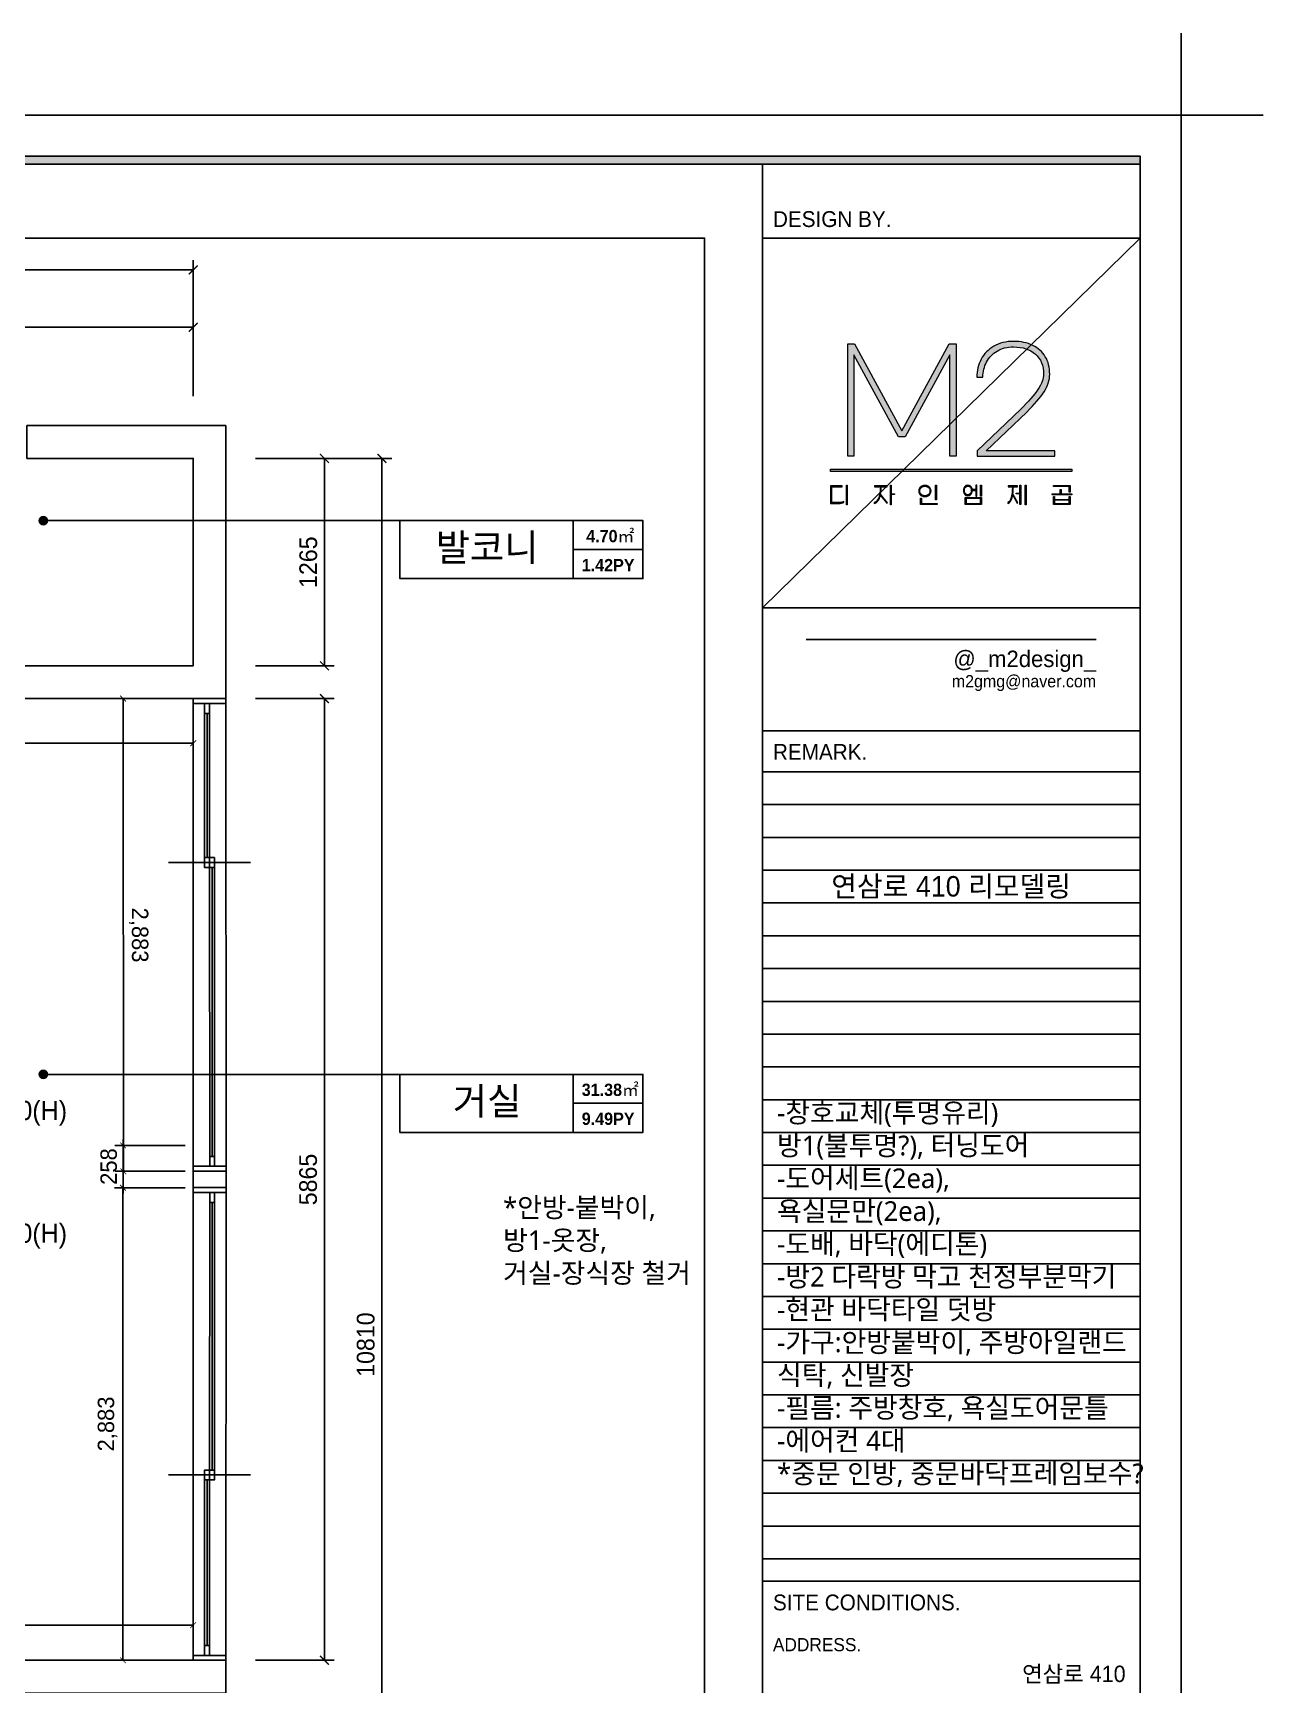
# Model space of a CAD drawing. Header units: millimetres. Extents: x 194631 to 262977, y 38570 to 93030.
# Drawn here: x 209132 to 216631, y 82955 to 93030 of the extents above; entities that cross this region are included whole.
import ezdxf
from ezdxf.enums import TextEntityAlignment as Align

# ---------------------------------------------------------------- set-up
doc = ezdxf.new("R2010")
doc.units = ezdxf.units.MM
doc.header["$LTSCALE"] = 20
doc.header["$PDMODE"] = 3
doc.layers.get('DEFPOINTS').update_dxf_attribs({"color": 248})
for name, color, linetype in [('0 @ 1', 7, 'Continuous'), ('0-ELC TEXT', 7, 'Continuous'), ('03-TEXT', 3, 'Continuous'), ('07-DIM', 5, 'Continuous'), ('_U+B808_U+C774_U+C5B4 2', 7, 'Continuous'), ('C-WALL1', 2, 'Continuous'), ('E-TEXT', 3, 'Continuous'), ('FORM(YOURNAME)-1', 1, 'Continuous'), ('FORM(YOURNAME)-11', 1, 'Continuous'), ('FORM(YOURNAME)-11 @ 1', 1, 'Continuous'), ('도면층4', 4, 'Continuous'), ('도면층5', 5, 'Continuous'), ('면적', 6, 'Continuous')]:
    doc.layers.add(name, color=color, linetype=linetype)
doc.styles.add('HY울릉도L', font='NanumBarunGothic.ttf')
doc.styles.add('YOURNAME', font='HY울릉도M.TTF')
doc.styles.add('넥슨고딕', font='NEXONLv1GothicBold.ttf')
doc.styles.add('마감재', font='stylu.ttf')
doc.styles.add('코레일둥고', font='Korail_Round_Gothic_Medium.ttf')
doc.dimstyles.new('YOURNAME-60', dxfattribs={"dimscale": 60, "dimtxt": 1.8, "dimasz": 0.9, "dimexe": 1, "dimexo": 3, "dimgap": 0.7, "dimtad": 1, "dimdec": 0, "dimzin": 0, "dimdsep": 46, "dimtxsty": 'YOURNAME', "dimblk": 'ARCHTICK', "dimcen": 0, "dimclrd": 1, "dimclre": 1, "dimclrt": 7, "dimadec": 0, "dimazin": 0, "dimtfac": 1, "dimtdec": 0, "dimtix": 1, "dimtmove": 2, "dimatfit": 3, "dimldrblk": 'ARCHTICK', "dimfxl": 0, "dimtolj": 1, "dimtzin": 0, "dimarcsym": 0})
doc.dimstyles.new('벽치수 Copy of DIM-50', dxfattribs={"dimscale": 50, "dimtxt": 2, "dimasz": 0.7, "dimexe": 1, "dimexo": 1, "dimgap": 0.7, "dimtad": 1, "dimdec": 0, "dimzin": 1, "dimdsep": 46, "dimlunit": 6, "dimtxsty": '마감재', "dimblk": 'ARCHTICK', "dimcen": -0.09, "dimclrd": 256, "dimclre": 256, "dimclrt": 3, "dimadec": 0, "dimazin": 0, "dimtfac": 1, "dimtdec": 0, "dimtix": 1, "dimtmove": 2, "dimatfit": 0, "dimldrblk": 'ARCHTICK', "dimfxl": 0, "dimtolj": 1, "dimtzin": 0, "dimarcsym": 0})

# ---------------------------------------------------------------- blocks, each defined once
blk = doc.blocks.new('_ArchTick')
at = {"color": 0, "linetype": 'ByBlock', "const_width": 0.15}
blk.add_lwpolyline([(-0.5, -0.5), (0.5, 0.5)], dxfattribs=at)
blk = doc.blocks.new('*D83')
at = {"layer": '07-DIM', "lineweight": -2}
for p, q in [((210060, 85988), (209630, 85988)), ((209680, 83106), (209680, 85988)), ((210060, 83106), (209630, 83106))]:
    blk.add_line(p, q, dxfattribs=at)
at = {"layer": 'DEFPOINTS', "color": 0}
for p in [(209680, 85988), (210110, 85988), (210110, 83106)]:
    blk.add_point(p, dxfattribs=at)
at = {"layer": '07-DIM', "lineweight": -2, "xscale": 35, "yscale": 35, "zscale": 35}
for p, rotation in [((209680, 85988), 90), ((209680, 83106), 270)]:
    blk.add_blockref('_ArchTick', p, dxfattribs=dict(at, rotation=rotation))
at = {"layer": '07-DIM', "color": 3, "insert": (209586, 84547), "char_height": 100, "attachment_point": 5, "rotation": 90, "style": '마감재'}
blk.add_mtext('\\A1;2,883', dxfattribs=at)
blk = doc.blocks.new('*D91')
at = {"layer": '07-DIM', "lineweight": -2}
for p, q in [((207457, 83156), (207457, 83370)), ((210109, 83121), (210109, 83370)), ((207457, 83320), (210109, 83320))]:
    blk.add_line(p, q, dxfattribs=at)
at = {"layer": 'DEFPOINTS', "color": 0}
for p in [(210109, 83320), (207457, 83106), (210109, 83071)]:
    blk.add_point(p, dxfattribs=at)
at = {"layer": '07-DIM', "lineweight": -2, "xscale": 35, "yscale": 35, "zscale": 35, "rotation": 180}
blk.add_blockref('_ArchTick', (207457, 83320), dxfattribs=at)
at = {"layer": '07-DIM', "lineweight": -2, "xscale": 35, "yscale": 35, "zscale": 35}
blk.add_blockref('_ArchTick', (210109, 83320), dxfattribs=at)
at = {"layer": '07-DIM', "color": 3, "insert": (208783, 83414), "char_height": 100, "attachment_point": 5, "style": '마감재'}
blk.add_mtext('\\A1;2,652', dxfattribs=at)
blk = doc.blocks.new('*D93')
at = {"layer": '07-DIM', "lineweight": -2}
for p, q in [((210060, 86246), (209631, 86246)), ((209681, 86246), (209681, 86281)), ((209681, 85988), (209681, 86246)), ((210060, 85988), (209631, 85988)), ((209681, 85988), (209681, 85953))]:
    blk.add_line(p, q, dxfattribs=at)
at = {"layer": 'DEFPOINTS', "color": 0}
for p in [(209681, 86246), (210110, 86246), (210110, 85988)]:
    blk.add_point(p, dxfattribs=at)
at = {"layer": '07-DIM', "lineweight": -2, "xscale": 35, "yscale": 35, "zscale": 35}
for p, rotation in [((209681, 86246), 270), ((209681, 85988), 90)]:
    blk.add_blockref('_ArchTick', p, dxfattribs=dict(at, rotation=rotation))
at = {"layer": '07-DIM', "color": 3, "insert": (209594, 86117), "char_height": 100, "attachment_point": 5, "rotation": 90, "style": '마감재'}
blk.add_mtext('\\A1;258', dxfattribs=at)
blk = doc.blocks.new('*D94')
at = {"layer": '07-DIM', "lineweight": -2}
for p, q in [((210059, 88971), (209631, 88971)), ((209683, 86088), (209681, 88971)), ((210060, 86088), (209633, 86088))]:
    blk.add_line(p, q, dxfattribs=at)
at = {"layer": 'DEFPOINTS', "color": 0}
for p in [(209681, 88971), (210109, 88971), (210110, 86088)]:
    blk.add_point(p, dxfattribs=at)
at = {"layer": '07-DIM', "lineweight": -2, "xscale": 35, "yscale": 35, "zscale": 35}
for p, rotation in [((209681, 88971), 90.03329329766302), ((209683, 86088), 270.033293297663)]:
    blk.add_blockref('_ArchTick', p, dxfattribs=dict(at, rotation=rotation))
at = {"layer": '07-DIM', "color": 3, "insert": (209776, 87529), "char_height": 100, "attachment_point": 5, "rotation": 270.0333, "style": '마감재'}
blk.add_mtext('\\A1;2,883', dxfattribs=at)
blk = doc.blocks.new('*D98')
at = {"layer": '07-DIM', "lineweight": -2}
for p, q in [((206395, 88921), (206395, 88649)), ((210109, 88921), (210109, 88649)), ((206395, 88699), (210109, 88699))]:
    blk.add_line(p, q, dxfattribs=at)
at = {"layer": 'DEFPOINTS', "color": 0}
for p in [(206395, 88971), (210109, 88971), (210109, 88699)]:
    blk.add_point(p, dxfattribs=at)
at = {"layer": '07-DIM', "lineweight": -2, "xscale": 35, "yscale": 35, "zscale": 35, "rotation": 180}
blk.add_blockref('_ArchTick', (206395, 88699), dxfattribs=at)
at = {"layer": '07-DIM', "lineweight": -2, "xscale": 35, "yscale": 35, "zscale": 35}
blk.add_blockref('_ArchTick', (210109, 88699), dxfattribs=at)
at = {"layer": '07-DIM', "color": 3, "insert": (208252, 88793), "char_height": 100, "attachment_point": 5, "style": '마감재'}
blk.add_mtext('\\A1;3,714', dxfattribs=at)
blk = doc.blocks.new('block 34')
at = {"layer": '_U+B808_U+C774_U+C5B4 2'}
h = blk.add_hatch(color=35, dxfattribs=at)
h.dxf.hatch_style = 2
h.paths.add_polyline_path([(674.6, -105.53), (675.73, -105.53), (683.42, -119.69), (691.1, -105.53), (692.22, -105.53), (692.22, -123.82), (691.22, -123.82), (691.22, -107.31), (683.97, -120.67), (682.84, -120.67), (675.59, -107.31), (675.59, -123.82), (674.6, -123.82)])
h = blk.add_hatch(color=35, dxfattribs=at)
h.dxf.hatch_style = 2
edge = h.paths.add_edge_path()
edge.add_spline(control_points=[(704.68, -105.78), (705.57, -106.21), (706.25, -106.83), (706.73, -107.63), (707.21, -108.43), (707.45, -109.38), (707.45, -110.46), (707.45, -111.43), (707.14, -112.39), (706.53, -113.34), (705.92, -114.29), (704.98, -115.38), (703.7, -116.62), (703.7, -116.62), (697.12, -122.91), (697.12, -122.91), (697.12, -122.91), (708.26, -122.91), (708.26, -122.91), (708.26, -122.91), (708.26, -123.82), (708.26, -123.82), (708.26, -123.82), (695.66, -123.82), (695.66, -123.82), (695.66, -123.82), (695.66, -122.91), (695.66, -122.91), (695.66, -122.91), (702.73, -116.15), (702.73, -116.15), (703.99, -114.93), (704.93, -113.86), (705.54, -112.95), (706.15, -112.03), (706.45, -111.2), (706.45, -110.46), (706.45, -109.07), (706.01, -107.98), (705.12, -107.2), (704.23, -106.42), (703.05, -106.03), (701.57, -106.03), (700.53, -106.03), (699.64, -106.26), (698.89, -106.71), (698.15, -107.15), (697.57, -107.75), (697.18, -108.5), (696.79, -109.25), (696.59, -110.06), (696.59, -110.94), (696.59, -110.94), (695.59, -110.94), (695.59, -110.94), (695.59, -109.89), (695.83, -108.93), (696.3, -108.05), (696.77, -107.17), (697.46, -106.46), (698.36, -105.93), (699.26, -105.4), (700.33, -105.13), (701.57, -105.13), (702.76, -105.13), (703.79, -105.35), (704.68, -105.78)], knot_values=[0, 0, 0, 0, 1, 1, 1, 2, 2, 2, 3, 3, 3, 4, 4, 4, 5, 5, 5, 6, 6, 6, 7, 7, 7, 8, 8, 8, 9, 9, 9, 10, 10, 10, 11, 11, 11, 12, 12, 12, 13, 13, 13, 14, 14, 14, 15, 15, 15, 16, 16, 16, 17, 17, 17, 18, 18, 18, 19, 19, 19, 20, 20, 20, 21, 21, 21, 22, 22, 22, 22], degree=3, periodic=0)
at = {"layer": '_U+B808_U+C774_U+C5B4 2', "lineweight": 0}
blk.add_lwpolyline([(674.6, -105.53), (675.73, -105.53), (683.42, -119.69), (691.1, -105.53), (692.22, -105.53), (692.22, -123.82), (691.22, -123.82), (691.22, -107.31), (683.97, -120.67), (682.84, -120.67), (675.59, -107.31), (675.59, -123.82), (674.6, -123.82), (674.6, -105.53)], dxfattribs=at)
blk.add_open_spline([(704.68, -105.78), (705.57, -106.21), (706.25, -106.83), (706.73, -107.63), (707.21, -108.43), (707.45, -109.38), (707.45, -110.46), (707.45, -111.43), (707.14, -112.39), (706.53, -113.34), (705.92, -114.29), (704.98, -115.38), (703.7, -116.62), (703.7, -116.62), (697.12, -122.91), (697.12, -122.91), (697.12, -122.91), (708.26, -122.91), (708.26, -122.91), (708.26, -122.91), (708.26, -123.82), (708.26, -123.82), (708.26, -123.82), (695.66, -123.82), (695.66, -123.82), (695.66, -123.82), (695.66, -122.91), (695.66, -122.91), (695.66, -122.91), (702.73, -116.15), (702.73, -116.15), (703.99, -114.93), (704.93, -113.86), (705.54, -112.95), (706.15, -112.03), (706.45, -111.2), (706.45, -110.46), (706.45, -109.07), (706.01, -107.98), (705.12, -107.2), (704.23, -106.42), (703.05, -106.03), (701.57, -106.03), (700.53, -106.03), (699.64, -106.26), (698.89, -106.71), (698.15, -107.15), (697.57, -107.75), (697.18, -108.5), (696.79, -109.25), (696.59, -110.06), (696.59, -110.94), (696.59, -110.94), (695.59, -110.94), (695.59, -110.94), (695.59, -109.89), (695.83, -108.93), (696.3, -108.05), (696.77, -107.17), (697.46, -106.46), (698.36, -105.93), (699.26, -105.4), (700.33, -105.13), (701.57, -105.13), (702.76, -105.13), (703.79, -105.35), (704.68, -105.78)], degree=3, knots=[0, 0, 0, 0, 1, 1, 1, 2, 2, 2, 3, 3, 3, 4, 4, 4, 5, 5, 5, 6, 6, 6, 7, 7, 7, 8, 8, 8, 9, 9, 9, 10, 10, 10, 11, 11, 11, 12, 12, 12, 13, 13, 13, 14, 14, 14, 15, 15, 15, 16, 16, 16, 17, 17, 17, 18, 18, 18, 19, 19, 19, 20, 20, 20, 21, 21, 21, 22, 22, 22, 22], dxfattribs=at)
blk = doc.blocks.new('block 35')
at = {"layer": '_U+B808_U+C774_U+C5B4 2'}
h = blk.add_hatch(color=35, dxfattribs=at)
h.dxf.hatch_style = 2
edge = h.paths.add_edge_path()
edge.add_spline(control_points=[(673.72, -128.8), (673.72, -128.8), (672, -128.8), (672, -128.8), (672, -128.8), (672, -131.36), (672, -131.36), (672, -131.36), (673.14, -131.36), (673.14, -131.36), (673.29, -131.36), (673.44, -131.34), (673.6, -131.31), (673.75, -131.28), (673.88, -131.24), (673.98, -131.2), (673.98, -131.2), (673.98, -131.35), (673.98, -131.35), (673.88, -131.4), (673.75, -131.44), (673.6, -131.47), (673.45, -131.49), (673.3, -131.51), (673.14, -131.51), (673.14, -131.51), (671.83, -131.51), (671.83, -131.51), (671.83, -131.51), (671.83, -128.65), (671.83, -128.65), (671.83, -128.65), (673.72, -128.65), (673.72, -128.65), (673.72, -128.65), (673.72, -128.8), (673.72, -128.8)], knot_values=[0, 0, 0, 0, 1, 1, 1, 2, 2, 2, 3, 3, 3, 4, 4, 4, 5, 5, 5, 6, 6, 6, 7, 7, 7, 8, 8, 8, 9, 9, 9, 10, 10, 10, 11, 11, 11, 12, 12, 12, 12], degree=3, periodic=0)
h.paths.add_polyline_path([(674.54, -131.73), (674.38, -131.74), (674.38, -128.5), (674.54, -128.5)])
h = blk.add_hatch(color=35, dxfattribs=at)
h.dxf.hatch_style = 2
edge = h.paths.add_edge_path()
edge.add_spline(control_points=[(679.96, -130.01), (679.96, -130.01), (681.09, -131.37), (681.09, -131.37), (681.09, -131.37), (680.96, -131.47), (680.96, -131.47), (680.96, -131.47), (679.92, -130.19), (679.92, -130.19), (679.82, -130.57), (679.69, -130.87), (679.52, -131.09), (679.35, -131.32), (679.14, -131.46), (678.9, -131.51), (678.9, -131.51), (678.9, -131.36), (678.9, -131.36), (679.11, -131.3), (679.3, -131.16), (679.45, -130.93), (679.6, -130.7), (679.71, -130.39), (679.79, -130.03), (679.86, -129.66), (679.91, -129.25), (679.91, -128.8), (679.91, -128.8), (678.97, -128.8), (678.97, -128.8), (678.97, -128.8), (678.97, -128.65), (678.97, -128.65), (678.97, -128.65), (681, -128.65), (681, -128.65), (681, -128.65), (681, -128.8), (681, -128.8), (681, -128.8), (680.07, -128.8), (680.07, -128.8), (680.06, -129.26), (680.03, -129.66), (679.96, -130.01)], knot_values=[0, 0, 0, 0, 1, 1, 1, 2, 2, 2, 3, 3, 3, 4, 4, 4, 5, 5, 5, 6, 6, 6, 7, 7, 7, 8, 8, 8, 9, 9, 9, 10, 10, 10, 11, 11, 11, 12, 12, 12, 13, 13, 13, 14, 14, 14, 15, 15, 15, 15], degree=3, periodic=0)
h.paths.add_polyline_path([(682.21, -130.06), (681.69, -130.06), (681.69, -131.73), (681.54, -131.73), (681.54, -128.5), (681.69, -128.5), (681.69, -129.92), (682.21, -129.92)])
h = blk.add_hatch(color=35, dxfattribs=at)
h.dxf.hatch_style = 2
edge = h.paths.add_edge_path()
edge.add_spline(control_points=[(687.69, -128.68), (687.84, -128.76), (687.95, -128.87), (688.03, -129.01), (688.11, -129.15), (688.15, -129.3), (688.15, -129.47), (688.15, -129.64), (688.11, -129.8), (688.03, -129.94), (687.95, -130.08), (687.84, -130.19), (687.69, -130.27), (687.54, -130.35), (687.36, -130.39), (687.15, -130.39), (686.95, -130.39), (686.77, -130.35), (686.62, -130.27), (686.47, -130.19), (686.36, -130.08), (686.28, -129.94), (686.2, -129.8), (686.16, -129.64), (686.16, -129.47), (686.16, -129.3), (686.2, -129.15), (686.28, -129.01), (686.36, -128.87), (686.47, -128.76), (686.62, -128.68), (686.77, -128.6), (686.95, -128.56), (687.15, -128.56), (687.36, -128.56), (687.54, -128.6), (687.69, -128.68)], knot_values=[0, 0, 0, 0, 1, 1, 1, 2, 2, 2, 3, 3, 3, 4, 4, 4, 5, 5, 5, 6, 6, 6, 7, 7, 7, 8, 8, 8, 9, 9, 9, 10, 10, 10, 11, 11, 11, 12, 12, 12, 12], degree=3, periodic=0)
edge = h.paths.add_edge_path()
edge.add_spline(control_points=[(686.72, -128.79), (686.59, -128.86), (686.49, -128.95), (686.43, -129.07), (686.36, -129.18), (686.32, -129.32), (686.32, -129.47), (686.32, -129.63), (686.36, -129.76), (686.43, -129.88), (686.49, -130), (686.59, -130.09), (686.72, -130.15), (686.84, -130.22), (686.99, -130.25), (687.15, -130.25), (687.32, -130.25), (687.46, -130.22), (687.59, -130.15), (687.72, -130.09), (687.81, -130), (687.88, -129.88), (687.95, -129.76), (687.98, -129.63), (687.98, -129.47), (687.98, -129.32), (687.95, -129.18), (687.88, -129.07), (687.81, -128.95), (687.72, -128.86), (687.59, -128.79), (687.46, -128.73), (687.32, -128.7), (687.15, -128.7), (686.99, -128.7), (686.84, -128.73), (686.72, -128.79)], knot_values=[0, 0, 0, 0, 1, 1, 1, 2, 2, 2, 3, 3, 3, 4, 4, 4, 5, 5, 5, 6, 6, 6, 7, 7, 7, 8, 8, 8, 9, 9, 9, 10, 10, 10, 11, 11, 11, 12, 12, 12, 12], degree=3, periodic=0)
h.paths.add_polyline_path([(686.6, -131.51), (689.15, -131.51), (689.15, -131.66), (686.44, -131.66), (686.44, -130.66), (686.6, -130.66)])
h.paths.add_polyline_path([(689.03, -130.91), (688.87, -130.91), (688.87, -128.5), (689.03, -128.5)])
h = blk.add_hatch(color=35, dxfattribs=at)
h.dxf.hatch_style = 2
edge = h.paths.add_edge_path()
edge.add_spline(control_points=[(694.67, -130), (694.55, -130.16), (694.37, -130.23), (694.14, -130.23), (693.91, -130.23), (693.73, -130.16), (693.61, -130), (693.48, -129.84), (693.42, -129.64), (693.42, -129.39), (693.42, -129.14), (693.48, -128.94), (693.61, -128.78), (693.73, -128.62), (693.91, -128.54), (694.14, -128.54), (694.35, -128.54), (694.51, -128.61), (694.63, -128.74), (694.75, -128.87), (694.83, -129.04), (694.85, -129.25), (694.85, -129.25), (695.45, -129.25), (695.45, -129.25), (695.45, -129.25), (695.45, -128.52), (695.45, -128.52), (695.45, -128.52), (695.61, -128.52), (695.61, -128.52), (695.61, -128.52), (695.61, -130.29), (695.61, -130.29), (695.61, -130.29), (695.45, -130.29), (695.45, -130.29), (695.45, -130.29), (695.45, -129.4), (695.45, -129.4), (695.45, -129.4), (694.86, -129.4), (694.86, -129.4), (694.85, -129.64), (694.79, -129.85), (694.67, -130)], knot_values=[0, 0, 0, 0, 1, 1, 1, 2, 2, 2, 3, 3, 3, 4, 4, 4, 5, 5, 5, 6, 6, 6, 7, 7, 7, 8, 8, 8, 9, 9, 9, 10, 10, 10, 11, 11, 11, 12, 12, 12, 13, 13, 13, 14, 14, 14, 15, 15, 15, 15], degree=3, periodic=0)
edge = h.paths.add_edge_path()
edge.add_spline(control_points=[(693.73, -129.9), (693.83, -130.03), (693.97, -130.09), (694.14, -130.09), (694.31, -130.09), (694.45, -130.03), (694.55, -129.9), (694.65, -129.78), (694.7, -129.61), (694.7, -129.39), (694.7, -129.17), (694.65, -129), (694.55, -128.87), (694.45, -128.75), (694.31, -128.69), (694.14, -128.69), (693.97, -128.69), (693.83, -128.75), (693.73, -128.87), (693.63, -129), (693.58, -129.17), (693.58, -129.39), (693.58, -129.61), (693.63, -129.78), (693.73, -129.9)], knot_values=[0, 0, 0, 0, 1, 1, 1, 2, 2, 2, 3, 3, 3, 4, 4, 4, 5, 5, 5, 6, 6, 6, 7, 7, 7, 8, 8, 8, 8], degree=3, periodic=0)
h.paths.add_polyline_path([(693.69, -130.55), (696.36, -130.55), (696.36, -131.66), (693.69, -131.66)])
h.paths.add_polyline_path([(693.85, -131.51), (696.2, -131.51), (696.2, -130.7), (693.85, -130.7)])
h.paths.add_polyline_path([(696.36, -128.5), (696.36, -130.32), (696.2, -130.32), (696.2, -128.5)])
h = blk.add_hatch(color=35, dxfattribs=at)
h.dxf.hatch_style = 2
edge = h.paths.add_edge_path()
edge.add_spline(control_points=[(701.46, -129.93), (701.46, -129.93), (702.28, -131.39), (702.28, -131.39), (702.28, -131.39), (702.15, -131.47), (702.15, -131.47), (702.15, -131.47), (701.43, -130.17), (701.43, -130.17), (701.3, -130.94), (701.03, -131.39), (700.63, -131.51), (700.63, -131.51), (700.63, -131.35), (700.63, -131.35), (700.88, -131.26), (701.06, -130.99), (701.18, -130.55), (701.3, -130.1), (701.37, -129.52), (701.37, -128.8), (701.37, -128.8), (700.67, -128.8), (700.67, -128.8), (700.67, -128.8), (700.67, -128.65), (700.67, -128.65), (700.67, -128.65), (702.19, -128.65), (702.19, -128.65), (702.19, -128.65), (702.19, -128.8), (702.19, -128.8), (702.19, -128.8), (701.53, -128.8), (701.53, -128.8), (701.52, -129.25), (701.5, -129.63), (701.46, -129.93)], knot_values=[0, 0, 0, 0, 1, 1, 1, 2, 2, 2, 3, 3, 3, 4, 4, 4, 5, 5, 5, 6, 6, 6, 7, 7, 7, 8, 8, 8, 9, 9, 9, 10, 10, 10, 11, 11, 11, 12, 12, 12, 13, 13, 13, 13], degree=3, periodic=0)
h.paths.add_polyline_path([(702.59, -128.52), (702.75, -128.52), (702.75, -131.68), (702.59, -131.68), (702.59, -129.95), (702, -129.95), (702, -129.8), (702.59, -129.8)])
h.paths.add_polyline_path([(703.61, -128.5), (703.61, -131.73), (703.45, -131.73), (703.45, -128.5)])
h = blk.add_hatch(color=35, dxfattribs=at)
h.dxf.hatch_style = 2
h.paths.add_polyline_path([(711.02, -129.93), (711.02, -130.07), (707.82, -130.07), (707.82, -129.93), (709.16, -129.93), (709.16, -129.2), (709.32, -129.2), (709.32, -129.93)])
h.paths.add_polyline_path([(710.61, -128.72), (708.07, -128.72), (708.07, -128.57), (710.77, -128.57), (710.77, -129.64), (710.61, -129.64)])
h.paths.add_polyline_path([(710.61, -130.36), (710.77, -130.36), (710.77, -131.66), (708.08, -131.66), (708.08, -130.36), (708.24, -130.36), (708.24, -130.83), (710.61, -130.83)])
h.paths.add_polyline_path([(710.61, -131.52), (710.61, -130.97), (708.24, -130.97), (708.24, -131.52)])
at = {"layer": '_U+B808_U+C774_U+C5B4 2', "lineweight": 0}
for points in [[(674.54, -131.73), (674.38, -131.74), (674.38, -128.5), (674.54, -128.5), (674.54, -131.73)], [(682.21, -130.06), (681.69, -130.06), (681.69, -131.73), (681.54, -131.73), (681.54, -128.5), (681.69, -128.5), (681.69, -129.92), (682.21, -129.92), (682.21, -130.06)], [(689.03, -130.91), (688.87, -130.91), (688.87, -128.5), (689.03, -128.5), (689.03, -130.91)], [(696.36, -128.5), (696.36, -130.32), (696.2, -130.32), (696.2, -128.5), (696.36, -128.5)], [(702.59, -128.52), (702.75, -128.52), (702.75, -131.68), (702.59, -131.68), (702.59, -129.95), (702, -129.95), (702, -129.8), (702.59, -129.8), (702.59, -128.52)], [(703.61, -128.5), (703.61, -131.73), (703.45, -131.73), (703.45, -128.5), (703.61, -128.5)], [(710.61, -128.72), (708.07, -128.72), (708.07, -128.57), (710.77, -128.57), (710.77, -129.64), (710.61, -129.64), (710.61, -128.72)], [(686.6, -131.51), (689.15, -131.51), (689.15, -131.66), (686.44, -131.66), (686.44, -130.66), (686.6, -130.66), (686.6, -131.51)], [(693.69, -130.55), (696.36, -130.55), (696.36, -131.66), (693.69, -131.66), (693.69, -130.55)], [(693.85, -131.51), (696.2, -131.51), (696.2, -130.7), (693.85, -130.7), (693.85, -131.51)], [(711.02, -129.93), (711.02, -130.07), (707.82, -130.07), (707.82, -129.93), (709.16, -129.93), (709.16, -129.2), (709.32, -129.2), (709.32, -129.93), (711.02, -129.93)], [(710.61, -130.36), (710.77, -130.36), (710.77, -131.66), (708.08, -131.66), (708.08, -130.36), (708.24, -130.36), (708.24, -130.83), (710.61, -130.83), (710.61, -130.36)], [(710.61, -131.52), (710.61, -130.97), (708.24, -130.97), (708.24, -131.52), (710.61, -131.52)]]:
    blk.add_lwpolyline(points, dxfattribs=at)
for points, knots in [([(673.72, -128.8), (673.72, -128.8), (672, -128.8), (672, -128.8), (672, -128.8), (672, -131.36), (672, -131.36), (672, -131.36), (673.14, -131.36), (673.14, -131.36), (673.29, -131.36), (673.44, -131.34), (673.6, -131.31), (673.75, -131.28), (673.88, -131.24), (673.98, -131.2), (673.98, -131.2), (673.98, -131.35), (673.98, -131.35), (673.88, -131.4), (673.75, -131.44), (673.6, -131.47), (673.45, -131.49), (673.3, -131.51), (673.14, -131.51), (673.14, -131.51), (671.83, -131.51), (671.83, -131.51), (671.83, -131.51), (671.83, -128.65), (671.83, -128.65), (671.83, -128.65), (673.72, -128.65), (673.72, -128.65), (673.72, -128.65), (673.72, -128.8), (673.72, -128.8)], [0, 0, 0, 0, 1, 1, 1, 2, 2, 2, 3, 3, 3, 4, 4, 4, 5, 5, 5, 6, 6, 6, 7, 7, 7, 8, 8, 8, 9, 9, 9, 10, 10, 10, 11, 11, 11, 12, 12, 12, 12]), ([(679.96, -130.01), (679.96, -130.01), (681.09, -131.37), (681.09, -131.37), (681.09, -131.37), (680.96, -131.47), (680.96, -131.47), (680.96, -131.47), (679.92, -130.19), (679.92, -130.19), (679.82, -130.57), (679.69, -130.87), (679.52, -131.09), (679.35, -131.32), (679.14, -131.46), (678.9, -131.51), (678.9, -131.51), (678.9, -131.36), (678.9, -131.36), (679.11, -131.3), (679.3, -131.16), (679.45, -130.93), (679.6, -130.7), (679.71, -130.39), (679.79, -130.03), (679.86, -129.66), (679.91, -129.25), (679.91, -128.8), (679.91, -128.8), (678.97, -128.8), (678.97, -128.8), (678.97, -128.8), (678.97, -128.65), (678.97, -128.65), (678.97, -128.65), (681, -128.65), (681, -128.65), (681, -128.65), (681, -128.8), (681, -128.8), (681, -128.8), (680.07, -128.8), (680.07, -128.8), (680.06, -129.26), (680.03, -129.66), (679.96, -130.01)], [0, 0, 0, 0, 1, 1, 1, 2, 2, 2, 3, 3, 3, 4, 4, 4, 5, 5, 5, 6, 6, 6, 7, 7, 7, 8, 8, 8, 9, 9, 9, 10, 10, 10, 11, 11, 11, 12, 12, 12, 13, 13, 13, 14, 14, 14, 15, 15, 15, 15]), ([(687.69, -128.68), (687.84, -128.76), (687.95, -128.87), (688.03, -129.01), (688.11, -129.15), (688.15, -129.3), (688.15, -129.47), (688.15, -129.64), (688.11, -129.8), (688.03, -129.94), (687.95, -130.08), (687.84, -130.19), (687.69, -130.27), (687.54, -130.35), (687.36, -130.39), (687.15, -130.39), (686.95, -130.39), (686.77, -130.35), (686.62, -130.27), (686.47, -130.19), (686.36, -130.08), (686.28, -129.94), (686.2, -129.8), (686.16, -129.64), (686.16, -129.47), (686.16, -129.3), (686.2, -129.15), (686.28, -129.01), (686.36, -128.87), (686.47, -128.76), (686.62, -128.68), (686.77, -128.6), (686.95, -128.56), (687.15, -128.56), (687.36, -128.56), (687.54, -128.6), (687.69, -128.68)], [0, 0, 0, 0, 1, 1, 1, 2, 2, 2, 3, 3, 3, 4, 4, 4, 5, 5, 5, 6, 6, 6, 7, 7, 7, 8, 8, 8, 9, 9, 9, 10, 10, 10, 11, 11, 11, 12, 12, 12, 12]), ([(686.72, -128.79), (686.59, -128.86), (686.49, -128.95), (686.43, -129.07), (686.36, -129.18), (686.32, -129.32), (686.32, -129.47), (686.32, -129.63), (686.36, -129.76), (686.43, -129.88), (686.49, -130), (686.59, -130.09), (686.72, -130.15), (686.84, -130.22), (686.99, -130.25), (687.15, -130.25), (687.32, -130.25), (687.46, -130.22), (687.59, -130.15), (687.72, -130.09), (687.81, -130), (687.88, -129.88), (687.95, -129.76), (687.98, -129.63), (687.98, -129.47), (687.98, -129.32), (687.95, -129.18), (687.88, -129.07), (687.81, -128.95), (687.72, -128.86), (687.59, -128.79), (687.46, -128.73), (687.32, -128.7), (687.15, -128.7), (686.99, -128.7), (686.84, -128.73), (686.72, -128.79)], [0, 0, 0, 0, 1, 1, 1, 2, 2, 2, 3, 3, 3, 4, 4, 4, 5, 5, 5, 6, 6, 6, 7, 7, 7, 8, 8, 8, 9, 9, 9, 10, 10, 10, 11, 11, 11, 12, 12, 12, 12]), ([(694.67, -130), (694.55, -130.16), (694.37, -130.23), (694.14, -130.23), (693.91, -130.23), (693.73, -130.16), (693.61, -130), (693.48, -129.84), (693.42, -129.64), (693.42, -129.39), (693.42, -129.14), (693.48, -128.94), (693.61, -128.78), (693.73, -128.62), (693.91, -128.54), (694.14, -128.54), (694.35, -128.54), (694.51, -128.61), (694.63, -128.74), (694.75, -128.87), (694.83, -129.04), (694.85, -129.25), (694.85, -129.25), (695.45, -129.25), (695.45, -129.25), (695.45, -129.25), (695.45, -128.52), (695.45, -128.52), (695.45, -128.52), (695.61, -128.52), (695.61, -128.52), (695.61, -128.52), (695.61, -130.29), (695.61, -130.29), (695.61, -130.29), (695.45, -130.29), (695.45, -130.29), (695.45, -130.29), (695.45, -129.4), (695.45, -129.4), (695.45, -129.4), (694.86, -129.4), (694.86, -129.4), (694.85, -129.64), (694.79, -129.85), (694.67, -130)], [0, 0, 0, 0, 1, 1, 1, 2, 2, 2, 3, 3, 3, 4, 4, 4, 5, 5, 5, 6, 6, 6, 7, 7, 7, 8, 8, 8, 9, 9, 9, 10, 10, 10, 11, 11, 11, 12, 12, 12, 13, 13, 13, 14, 14, 14, 15, 15, 15, 15]), ([(693.73, -129.9), (693.83, -130.03), (693.97, -130.09), (694.14, -130.09), (694.31, -130.09), (694.45, -130.03), (694.55, -129.9), (694.65, -129.78), (694.7, -129.61), (694.7, -129.39), (694.7, -129.17), (694.65, -129), (694.55, -128.87), (694.45, -128.75), (694.31, -128.69), (694.14, -128.69), (693.97, -128.69), (693.83, -128.75), (693.73, -128.87), (693.63, -129), (693.58, -129.17), (693.58, -129.39), (693.58, -129.61), (693.63, -129.78), (693.73, -129.9)], [0, 0, 0, 0, 1, 1, 1, 2, 2, 2, 3, 3, 3, 4, 4, 4, 5, 5, 5, 6, 6, 6, 7, 7, 7, 8, 8, 8, 8]), ([(701.46, -129.93), (701.46, -129.93), (702.28, -131.39), (702.28, -131.39), (702.28, -131.39), (702.15, -131.47), (702.15, -131.47), (702.15, -131.47), (701.43, -130.17), (701.43, -130.17), (701.3, -130.94), (701.03, -131.39), (700.63, -131.51), (700.63, -131.51), (700.63, -131.35), (700.63, -131.35), (700.88, -131.26), (701.06, -130.99), (701.18, -130.55), (701.3, -130.1), (701.37, -129.52), (701.37, -128.8), (701.37, -128.8), (700.67, -128.8), (700.67, -128.8), (700.67, -128.8), (700.67, -128.65), (700.67, -128.65), (700.67, -128.65), (702.19, -128.65), (702.19, -128.65), (702.19, -128.65), (702.19, -128.8), (702.19, -128.8), (702.19, -128.8), (701.53, -128.8), (701.53, -128.8), (701.52, -129.25), (701.5, -129.63), (701.46, -129.93)], [0, 0, 0, 0, 1, 1, 1, 2, 2, 2, 3, 3, 3, 4, 4, 4, 5, 5, 5, 6, 6, 6, 7, 7, 7, 8, 8, 8, 9, 9, 9, 10, 10, 10, 11, 11, 11, 12, 12, 12, 13, 13, 13, 13])]:
    blk.add_open_spline(points, degree=3, knots=knots, dxfattribs=at)
blk = doc.blocks.new('block 33')
at = {"layer": '_U+B808_U+C774_U+C5B4 2'}
for name in ['block 34', 'block 35']:
    blk.add_blockref(name, (0, 0), dxfattribs=at)
blk = doc.blocks.new('block 32')
at = {"layer": '_U+B808_U+C774_U+C5B4 2'}
h = blk.add_hatch(color=35, dxfattribs=at)
h.dxf.hatch_style = 2
h.paths.add_polyline_path([(711.02, -126.32), (671.83, -126.32), (671.83, -125.91), (711.02, -125.91)])
at = {"layer": '_U+B808_U+C774_U+C5B4 2', "lineweight": 0}
blk.add_lwpolyline([(711.02, -126.32), (671.83, -126.32), (671.83, -125.91), (711.02, -125.91), (711.02, -126.32)], dxfattribs=at)
at = {"layer": '_U+B808_U+C774_U+C5B4 2'}
blk.add_blockref('block 33', (0, 0), dxfattribs=at)
blk = doc.blocks.new('FORM-ELEVATION')
at = {"layer": 'FORM(YOURNAME)-11'}
h = blk.add_hatch(color=256, dxfattribs=at)
h.dxf.hatch_style = 1
h.paths.add_polyline_path([(-10309, 35708), (71691, 35708), (71691, 35508), (-10309, 35508)])
h.paths.add_polyline_path([(-10309, -21492), (71691, -21492), (71691, -21692), (-10309, -21692)])
at = {"layer": 'DEFPOINTS', "color": 158}
for p, q in [((62481, 35508), (62481, -21492)), ((62481, 33708), (71691, 33708)), ((62481, 24686), (71691, 33708)), ((62481, 24686), (71691, 24686)), ((62481, 20686), (71691, 20686)), ((62481, 19886), (71691, 19886)), ((62481, 19086), (71691, 19086)), ((62481, 18286), (71691, 18286)), ((62481, 17486), (71691, 17486)), ((62481, 16686), (71691, 16686)), ((62481, 15886), (71691, 15886)), ((62481, 15086), (71691, 15086)), ((62481, 14286), (71691, 14286)), ((62481, 13486), (71691, 13486)), ((62481, 12686), (71691, 12686)), ((62481, 11886), (71691, 11886)), ((62481, 11086), (71691, 11086)), ((62481, 10286), (71691, 10286)), ((62481, 9486), (71691, 9486)), ((62481, 8686), (71691, 8686)), ((62481, 7886), (71691, 7886)), ((62481, 7086), (71691, 7086)), ((62481, 6286), (71691, 6286)), ((62481, 5486), (71691, 5486)), ((62481, 4686), (71691, 4686)), ((62481, 3886), (71691, 3886)), ((62481, 3086), (71691, 3086)), ((62481, 2286), (71691, 2286)), ((62481, 1486), (71691, 1486))]:
    blk.add_line(p, q, dxfattribs=at)
at = {"layer": 'DEFPOINTS', "color": 1}
blk.add_lwpolyline([(72691, 38708), (72691, 36708), (74691, 36708)], dxfattribs=at)
at = {"layer": 'DEFPOINTS', "color": 158}
for points in [[(-10309, -21692), (71691, -21692), (71691, 35708), (-10309, 35708)], [(-8309, 33708), (61071, 33708), (61071, -19692), (-8309, -19692)]]:
    blk.add_lwpolyline(points, close=True, dxfattribs=at)
at = {"layer": 'FORM(YOURNAME)-11', "color": 251}
blk.add_line((63550, 23916), (70622, 23916), dxfattribs=at)
at = {"layer": 'FORM(YOURNAME)-11', "color": 14}
for p, q in [((62481, 21686), (71691, 21686)), ((62481, 937), (71691, 937))]:
    blk.add_line(p, q, dxfattribs=at)
at = {"layer": 'FORM(YOURNAME)-11', "color": 250}
blk.add_lwpolyline([(-11309, -22692), (72691, -22692), (72691, 36708), (-11309, 36708)], close=True, dxfattribs=at)
at = {"layer": 'FORM(YOURNAME)-11'}
blk.add_lwpolyline([(-10309, 35708), (71691, 35708), (71691, 35508), (-10309, 35508)], close=True, dxfattribs=at)
at = {"layer": '_U+B808_U+C774_U+C5B4 2', "xscale": 150, "yscale": 150, "zscale": 150}
blk.add_blockref('block 32', (-36628, 46957), dxfattribs=at)
at = {"layer": 'FORM(YOURNAME)-11', "color": 14, "style": 'YOURNAME'}
for s, height, p in [('DESIGN BY.', 386.1, (62739, 34170)), ('REMARK.', 386.1, (62739, 21172)), ('SITE CONDITIONS.', 386.14, (62739, 422))]:
    blk.add_text(s, height=height, dxfattribs=at).set_placement(p, align=Align.MIDDLE_LEFT)
for s, height, width, p in [('@_m2design_', 400, 1.03, (70622, 23242)), ('m2gmg@naver.com', 300, 0.995, (70622, 22747))]:
    blk.add_text(s, height=height, dxfattribs=dict(at, width=width)).set_placement(p, align=Align.RIGHT)
at = {"layer": 'FORM(YOURNAME)-11', "color": 251, "style": 'YOURNAME'}
blk.add_text('ADDRESS.', height=321.8, dxfattribs=at).set_placement((62739, -608), align=Align.MIDDLE_LEFT)
at = {"layer": 'FORM(YOURNAME)-11', "color": 3, "style": 'YOURNAME'}
for tag, height, p in [('1', 450, (71041, -1219)), ('2', 450, (71041, -1863)), ('3', 450, (71041, -3150)), ('4', 450, (71041, -5081)), ('5', 515, (71041, -7398)), ('6', 515, (71041, -9650)), ('7', 515, (71041, -11903)), ('8', 515, (71041, -14155)), ('9', 515, (71041, -16408)), ('10', 515, (66791, -18596)), ('11', 515, (71041, -18660)), ('12', 515, (66791, -20848)), ('13', 515, (71041, -20848))]:
    blk.add_attdef(tag, text='', height=height, dxfattribs=at).set_placement(p, align=Align.MIDDLE_RIGHT)
blk = doc.blocks.new('*U217')
at = {"layer": 'FORM(YOURNAME)-1'}
ref = blk.add_blockref('FORM-ELEVATION', (197959, 83353), dxfattribs=dict(at, xscale=0.2500000000000001, yscale=0.2500000000000001, zscale=0.2500000000000001))
ref.add_attrib('1', '연삼로 410', dxfattribs={"layer": 'FORM(YOURNAME)-11 @ 1', "color": 3, "height": 100, "style": 'YOURNAME'}).set_placement((215794, 83023), align=Align.MIDDLE_RIGHT)
blk = doc.blocks.new('*D113')
at = {"layer": 'DEFPOINTS', "color": 0}
for p in [(199437, 91586), (199437, 90636), (210109, 90636)]:
    blk.add_point(p, dxfattribs=at)
at = {"layer": '면적', "color": 1, "lineweight": -2}
for p, q in [((199437, 90816), (199437, 91646)), ((210109, 91586), (199437, 91586)), ((210109, 90816), (210109, 91646))]:
    blk.add_line(p, q, dxfattribs=at)
at = {"layer": '면적', "color": 1, "lineweight": -2, "xscale": 54, "yscale": 54, "zscale": 54, "rotation": 180}
blk.add_blockref('_ArchTick', (199437, 91586), dxfattribs=at)
at = {"layer": '면적', "color": 1, "lineweight": -2, "xscale": 54, "yscale": 54, "zscale": 54}
blk.add_blockref('_ArchTick', (210109, 91586), dxfattribs=at)
at = {"layer": '면적', "color": 7, "insert": (204773, 91684), "char_height": 108, "attachment_point": 5, "style": 'YOURNAME'}
blk.add_mtext('\\A1;10672', dxfattribs=at)
blk = doc.blocks.new('*D114')
at = {"layer": 'DEFPOINTS', "color": 0}
for p in [(210109, 91236), (206395, 90636), (210109, 90636)]:
    blk.add_point(p, dxfattribs=at)
at = {"layer": '면적', "color": 1, "lineweight": -2}
for p, q in [((206395, 90816), (206395, 91296)), ((210109, 90816), (210109, 91296)), ((206395, 91236), (210109, 91236))]:
    blk.add_line(p, q, dxfattribs=at)
at = {"layer": '면적', "color": 1, "lineweight": -2, "xscale": 54, "yscale": 54, "zscale": 54, "rotation": 180}
blk.add_blockref('_ArchTick', (206395, 91236), dxfattribs=at)
at = {"layer": '면적', "color": 1, "lineweight": -2, "xscale": 54, "yscale": 54, "zscale": 54}
blk.add_blockref('_ArchTick', (210109, 91236), dxfattribs=at)
at = {"layer": '면적', "color": 7, "insert": (208252, 91334), "char_height": 108, "attachment_point": 5, "style": 'YOURNAME'}
blk.add_mtext('\\A1;3714', dxfattribs=at)
blk = doc.blocks.new('*D106')
at = {"layer": 'DEFPOINTS', "color": 0}
for p in [(210309, 90436), (210309, 79626), (211259, 79626)]:
    blk.add_point(p, dxfattribs=at)
at = {"layer": '면적', "color": 1, "lineweight": -2}
for p, q in [((210489, 90436), (211319, 90436)), ((211259, 90436), (211259, 79626)), ((210489, 79626), (211319, 79626))]:
    blk.add_line(p, q, dxfattribs=at)
at = {"layer": '면적', "color": 1, "lineweight": -2, "xscale": 54, "yscale": 54, "zscale": 54}
for p, rotation in [((211259, 90436), 90), ((211259, 79626), 270)]:
    blk.add_blockref('_ArchTick', p, dxfattribs=dict(at, rotation=rotation))
at = {"layer": '면적', "color": 7, "insert": (211161, 85031), "char_height": 108, "attachment_point": 5, "rotation": 90, "style": 'YOURNAME'}
blk.add_mtext('\\A1;10810', dxfattribs=at)
blk = doc.blocks.new('*D107')
at = {"layer": 'DEFPOINTS', "color": 0}
for p in [(210309, 88971), (210909, 88971), (210309, 83106)]:
    blk.add_point(p, dxfattribs=at)
at = {"layer": '면적', "color": 1, "lineweight": -2}
for p, q in [((210489, 88971), (210969, 88971)), ((210909, 83106), (210909, 88971)), ((210489, 83106), (210969, 83106))]:
    blk.add_line(p, q, dxfattribs=at)
at = {"layer": '면적', "color": 1, "lineweight": -2, "xscale": 54, "yscale": 54, "zscale": 54}
for p, rotation in [((210909, 88971), 90), ((210909, 83106), 270)]:
    blk.add_blockref('_ArchTick', p, dxfattribs=dict(at, rotation=rotation))
at = {"layer": '면적', "color": 7, "insert": (210810, 86038), "char_height": 108, "attachment_point": 5, "rotation": 90, "style": 'YOURNAME'}
blk.add_mtext('\\A1;5865', dxfattribs=at)
blk = doc.blocks.new('*D101')
at = {"layer": 'DEFPOINTS', "color": 0}
for p in [(210309, 90436), (210909, 90436), (210309, 89171)]:
    blk.add_point(p, dxfattribs=at)
at = {"layer": '면적', "color": 1, "lineweight": -2}
for p, q in [((210489, 90436), (210969, 90436)), ((210909, 89171), (210909, 90436)), ((210489, 89171), (210969, 89171))]:
    blk.add_line(p, q, dxfattribs=at)
at = {"layer": '면적', "color": 1, "lineweight": -2, "xscale": 54, "yscale": 54, "zscale": 54}
for p, rotation in [((210909, 90436), 90), ((210909, 89171), 270)]:
    blk.add_blockref('_ArchTick', p, dxfattribs=dict(at, rotation=rotation))
at = {"layer": '면적', "color": 7, "insert": (210811, 89803), "char_height": 108, "attachment_point": 5, "rotation": 90, "style": 'YOURNAME'}
blk.add_mtext('\\A1;1265', dxfattribs=at)

msp = doc.modelspace()

# ---------------------------------------------------------------- hatches: boundary and pattern name
at = {"layer": '0-ELC TEXT'}
h = msp.add_hatch(color=256, dxfattribs=at)
h.dxf.hatch_style = 1
edge = h.paths.add_edge_path()
edge.add_arc((209195, 90056.3), 25, 270, 630, ccw=False)
h = msp.add_hatch(color=256, dxfattribs=at)
h.dxf.hatch_style = 1
edge = h.paths.add_edge_path()
edge.add_arc((209195, 90056.3), 25, 270, 630, ccw=False)
h = msp.add_hatch(color=256, dxfattribs=at)
h.dxf.hatch_style = 1
edge = h.paths.add_edge_path()
edge.add_arc((209195, 86679.4), 25, 270, 630, ccw=False)
h = msp.add_hatch(color=256, dxfattribs=at)
h.dxf.hatch_style = 1
edge = h.paths.add_edge_path()
edge.add_arc((209195, 86679.4), 25, 270, 630, ccw=False)

# ---------------------------------------------------------------- linework, layer by layer
for p, q in [((211369, 90056.3), (209195, 90056.3)), ((212426.2, 89702.6), (212426.2, 90056.3)), ((212426.2, 89879.4), (212850.9, 89879.4)), ((211369, 86679.4), (209195, 86679.4)), ((212426.2, 86325.7), (212426.2, 86679.4)), ((212426.2, 86502.6), (212850.9, 86502.6))]:
    msp.add_line(p, q, dxfattribs=at)
for points in [[(211369, 90056.3), (212850.9, 90056.3), (212850.9, 89702.6), (211369, 89702.6)], [(211369, 86679.4), (212850.9, 86679.4), (212850.9, 86325.7), (211369, 86325.7)]]:
    msp.add_lwpolyline(points, close=True, dxfattribs=at)
for centre in [(209195, 90056.3), (209195, 90056.3), (209195, 86679.4), (209195, 86679.4)]:
    msp.add_circle(centre, 25, dxfattribs=at)
at = {"layer": 'C-WALL1'}
for points in [[(210308.7, 90635.9), (209094.7, 90635.9), (209094.7, 90435.9), (210108.7, 90435.9), (210108.7, 89170.9), (206194.7, 89170.9), (206194.7, 88970.9), (206394.7, 88970.9), (210308.7, 88970.9)], [(207456.7, 83105.9), (210308.7, 83105.9), (210308.7, 82905.9), (207456.7, 82905.9)]]:
    msp.add_lwpolyline(points, close=True, dxfattribs=at)
at = {"layer": '도면층4'}
for p, q in [((210109.6, 86088.4), (210108.7, 88970.9)), ((210108.7, 88970.9), (210308.7, 88970.9)), ((210308.7, 88970.9), (210309.6, 86088.4)), ((210108.7, 88940.9), (210308.7, 88940.9)), ((210193.7, 88000.9), (210193.7, 88880.9)), ((209958.7, 87970.9), (210458.7, 87970.9)), ((210224.6, 86178.4), (210223.7, 87940.9)), ((210309.6, 86118.4), (210109.6, 86118.4)), ((210309.6, 86088.4), (210109.6, 86088.4)), ((210109.6, 85988.4), (210108.7, 83105.9)), ((210309.6, 85988.4), (210109.6, 85988.4)), ((210309.6, 85958.4), (210109.6, 85958.4)), ((210308.7, 83105.9), (210309.6, 85988.4)), ((210224.6, 85898.4), (210223.7, 84265.9)), ((209958.7, 84235.9), (210458.7, 84235.9)), ((210193.7, 84205.9), (210193.7, 83195.9)), ((210108.7, 83135.9), (210308.7, 83135.9)), ((210108.7, 83105.9), (210308.7, 83105.9))]:
    msp.add_line(p, q, dxfattribs=at)
for points in [[(210208.7, 88880.9), (210178.7, 88880.9), (210178.7, 88940.9), (210208.7, 88940.9)], [(210208.7, 87940.9), (210178.7, 87940.9), (210178.7, 88000.9), (210208.7, 88000.9)], [(210238.7, 87940.9), (210208.7, 87940.9), (210208.7, 88000.9), (210238.7, 88000.9)], [(210239.6, 86118.4), (210209.6, 86118.4), (210209.6, 86178.4), (210239.6, 86178.4)], [(210109.6, 85988.4), (210309.6, 85988.4), (210309.6, 86088.4), (210109.6, 86088.4)], [(210239.6, 85958.4), (210209.6, 85958.4), (210209.6, 85898.4), (210239.6, 85898.4)], [(210208.7, 84265.9), (210178.7, 84265.9), (210178.7, 84205.9), (210208.7, 84205.9)], [(210238.7, 84265.9), (210208.7, 84265.9), (210208.7, 84205.9), (210238.7, 84205.9)], [(210208.7, 83195.9), (210178.7, 83195.9), (210178.7, 83135.9), (210208.7, 83135.9)]]:
    msp.add_lwpolyline(points, close=True, dxfattribs=at)
at = {"layer": '도면층5'}
for p, q in [((210178.7, 88880.9), (210178.7, 88000.9)), ((210208.7, 88880.9), (210208.7, 88000.9)), ((210208.7, 87940.9), (210209.6, 86178.4)), ((210238.7, 87940.9), (210239.6, 86178.4)), ((210208.7, 84265.9), (210209.6, 85898.4)), ((210238.7, 84265.9), (210239.6, 85898.4)), ((210178.7, 83195.9), (210178.7, 84205.9)), ((210208.7, 83195.9), (210208.7, 84205.9))]:
    msp.add_line(p, q, dxfattribs=at)

# ---------------------------------------------------------------- block references
msp.add_blockref('*U217', (0, 0))

# ---------------------------------------------------------------- texts
at = {"layer": '0 @ 1', "color": 251, "style": 'YOURNAME'}
msp.add_text('연삼로 410 리모델링', height=125, dxfattribs=at).set_placement((214730.2, 87826.2), align=Align.MIDDLE_CENTER)
at = {"layer": '0-ELC TEXT', "style": '코레일둥고'}
for p in [(208016.7, 86400.5), (208016.7, 85651.9)]:
    msp.add_text('2,883(W)X2,300(H)', height=116.667, dxfattribs=at).set_placement(p)
at = {"layer": '03-TEXT'}
for s, height, style, p in [('발코니', 166.67, '코레일둥고', (211900.9, 89810)), ('4.70㎡', 75, '넥슨고딕', (212651.9, 89924.5)), ('1.42PY', 75, '넥슨고딕', (212639, 89747.6)), ('거실', 166.67, '코레일둥고', (211900.9, 86433.1)), ('31.38㎡', 75, '넥슨고딕', (212651.9, 86547.6)), ('9.49PY', 75, '넥슨고딕', (212639, 86370.8))]:
    msp.add_text(s, height=height, dxfattribs=dict(at, style=style)).set_placement(p, align=Align.CENTER)
at = {"layer": 'E-TEXT', "char_height": 120, "attachment_point": 1, "style": 'HY울릉도L'}
for s, insert in [('-창호교체(투명유리)\\P방1(불투명?), 터닝도어\\P-도어세트(2ea),\\P욕실문만(2ea),\\P-도배, 바닥(에디톤)\\P-방2 다락방 막고 천정부분막기\\P-현관 바닥타일 덧방\\P-가구:안방붙박이, 주방아일랜드 식탁, 신발장\\P-필름: 주방창호, 욕실도어문틀\\P-에어컨 4대\\P*중문 인방, 중문바닥프레임보수?', (213668.9, 86505.3)), ('*안방-붙박이,\\P방1-옷장,\\P거실-장식장 철거', (211998.3, 85927.6))]:
    msp.add_mtext_dynamic_manual_height_columns(s, width=2302.5, gutter_width=600, heights=[0], dxfattribs=dict(at, insert=insert))

# ---------------------------------------------------------------- dimensions: what is measured, and where the dimension line sits
at = {"layer": '07-DIM'}
for base, p1, p2, picture, middle in [((210108.7, 88698.7), (206394.7, 88970.9), (210108.7, 88970.9), '*D98', (208251.7, 88792.7)), ((210108.7, 83319.7), (207456.7, 83105.9), (210108.7, 83070.9), '*D91', (208782.7, 83413.7))]:
    dim = msp.add_linear_dim(base=base, p1=p1, p2=p2, dimstyle='벽치수 Copy of DIM-50', dxfattribs=at)
    dim.commit()
    dim.dimension.update_dxf_attribs({"geometry": picture, "text_midpoint": middle})
for p1, p2, distance, picture, middle in [((210110.4, 86088.4), (210108.7, 88970.9), 427.9, '*D94', (209775.7, 87529.5)), ((210109.580012, 83105.9334819), (210109.580012, 85988.4334819), 429.5494141, '*D83', (209586.0262055, 84547.1834819))]:
    dim = msp.add_aligned_dim(p1=p1, p2=p2, distance=distance, dimstyle='벽치수 Copy of DIM-50', dxfattribs=at)
    dim.commit()
    dim.dimension.update_dxf_attribs({"geometry": picture, "text_midpoint": middle})
dim = msp.add_linear_dim(base=(209680.8276309, 86245.9334819), p1=(210109.580012, 85988.4334819), p2=(210109.580012, 86245.9334819), angle=90, dimstyle='벽치수 Copy of DIM-50', dxfattribs=at)
dim.commit()
dim.dimension.update_dxf_attribs({"geometry": '*D93', "text_midpoint": (209593.6680408, 86117.1834819)})
at = {"layer": '면적'}
for base, p1, p2, angle, picture, middle in [((199436.7, 91585.9), (210108.7, 90635.9), (199436.7, 90635.9), 180, '*D113', (204772.7, 91684.2)), ((210108.7, 91235.9), (206394.7, 90635.9), (210108.7, 90635.9), 180, '*D114', (208251.7, 91334.1)), ((211258.7, 79625.9), (210308.7, 90435.9), (210308.7, 79625.9), 270, '*D106', (211160.5, 85030.9)), ((210908.7, 90435.9), (210308.7, 89170.9), (210308.7, 90435.9), 90, '*D101', (210810.5, 89803.4)), ((210908.7, 88970.9), (210308.7, 83105.9), (210308.7, 88970.9), 270, '*D107', (210810.4, 86038.4))]:
    dim = msp.add_linear_dim(base=base, p1=p1, p2=p2, angle=angle, dimstyle='YOURNAME-60', dxfattribs=at)
    dim.commit()
    dim.dimension.update_dxf_attribs({"geometry": picture, "text_midpoint": middle})

doc.saveas('drawing.dxf')
